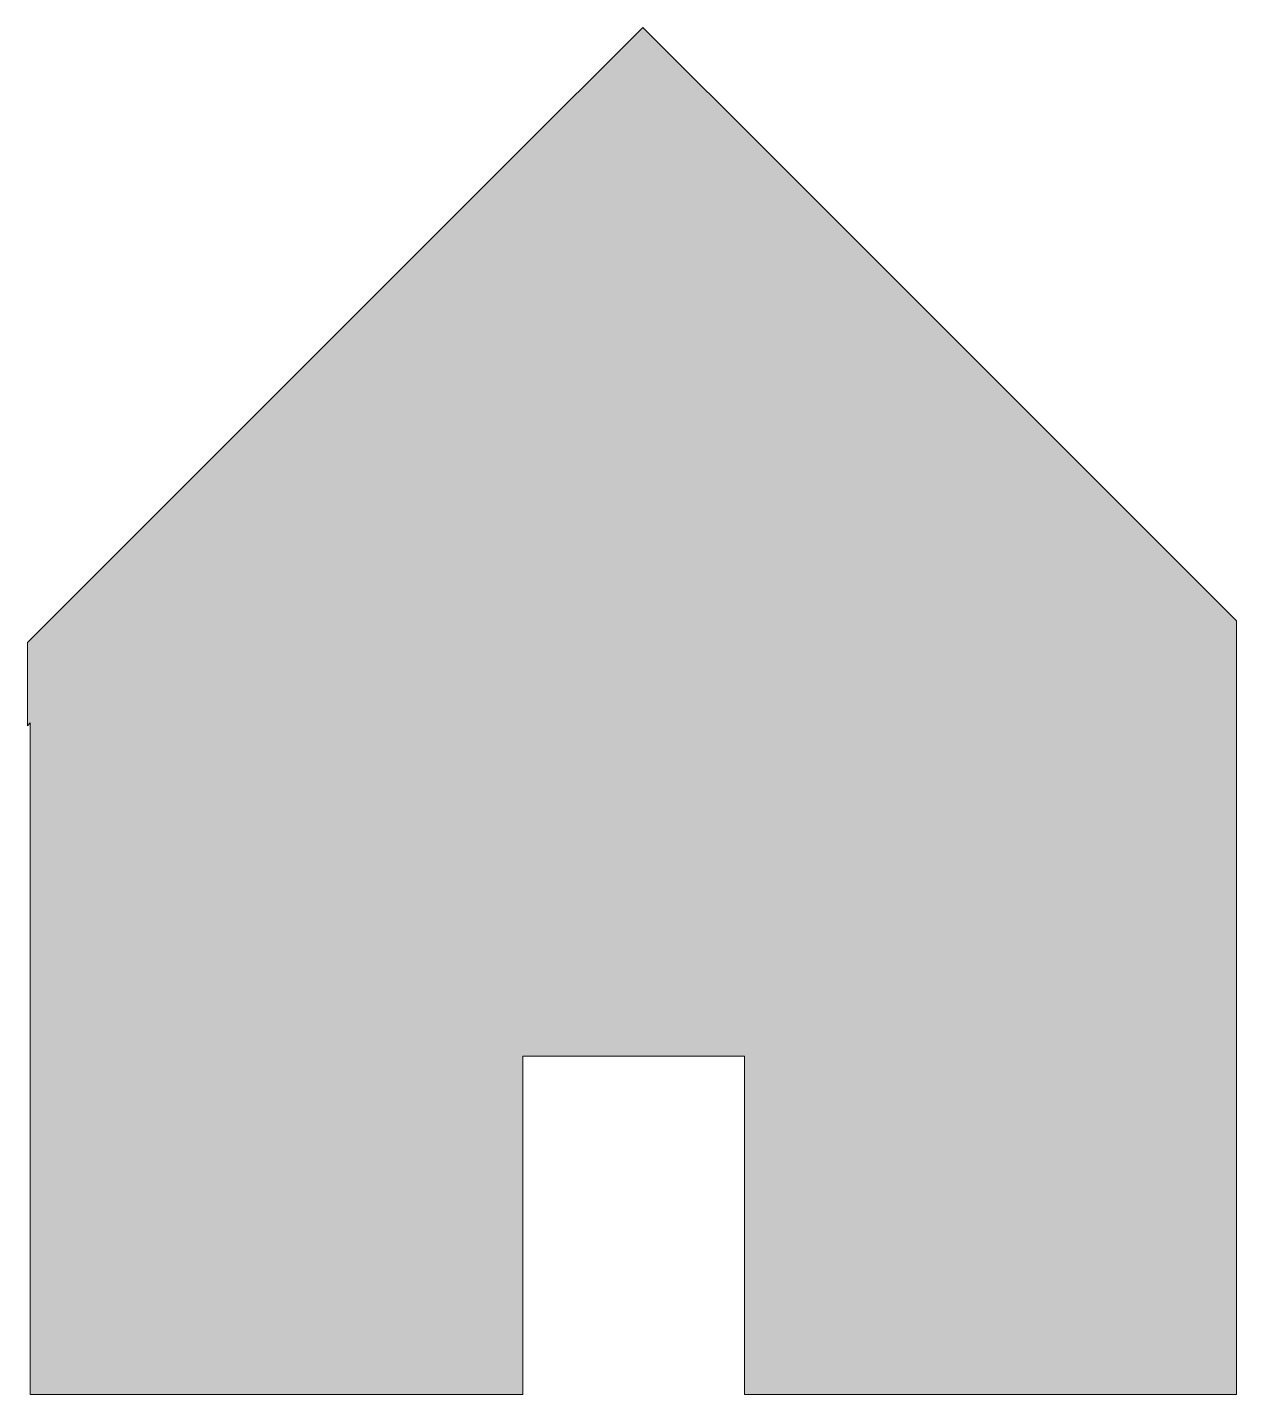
# Model space of a CAD drawing. Header units: inches. Extents: x 83 to 416, y 70 to 447.
import ezdxf

# ---------------------------------------------------------------- set-up
doc = ezdxf.new("R2010")
doc.units = ezdxf.units.IN
doc.header["$MEASUREMENT"] = 0
doc.layers.add('Capa 3', color=7, linetype='Continuous')

msp = doc.modelspace()

# ---------------------------------------------------------------- hatches: boundary and pattern name
at = {"layer": 'Capa 3', "true_color": 0xffffff}
h = msp.add_hatch(color=7, dxfattribs=at)
h.dxf.hatch_style = 2
h.paths.add_polyline_path([(415.53, 283.4), (415.53, 70.49), (280.14, 70.49), (280.14, 163.59), (219.24, 163.59), (219.24, 70.49), (83.7, 70.49), (83.7, 255.33), (82.92, 254.55), (82.92, 277.41), (216.31, 410.78), (252.22, 446.71), (288.13, 410.78)])

# ---------------------------------------------------------------- linework, layer by layer
at = {"layer": 'Capa 3', "lineweight": 0}
msp.add_lwpolyline([(415.53, 283.4), (415.53, 70.49), (280.14, 70.49), (280.14, 163.59), (219.24, 163.59), (219.24, 70.49), (83.7, 70.49), (83.7, 255.33), (82.92, 254.55), (82.92, 277.41), (216.31, 410.78), (252.22, 446.71), (288.13, 410.78), (415.53, 283.4)], dxfattribs=at)

doc.saveas('drawing.dxf')
